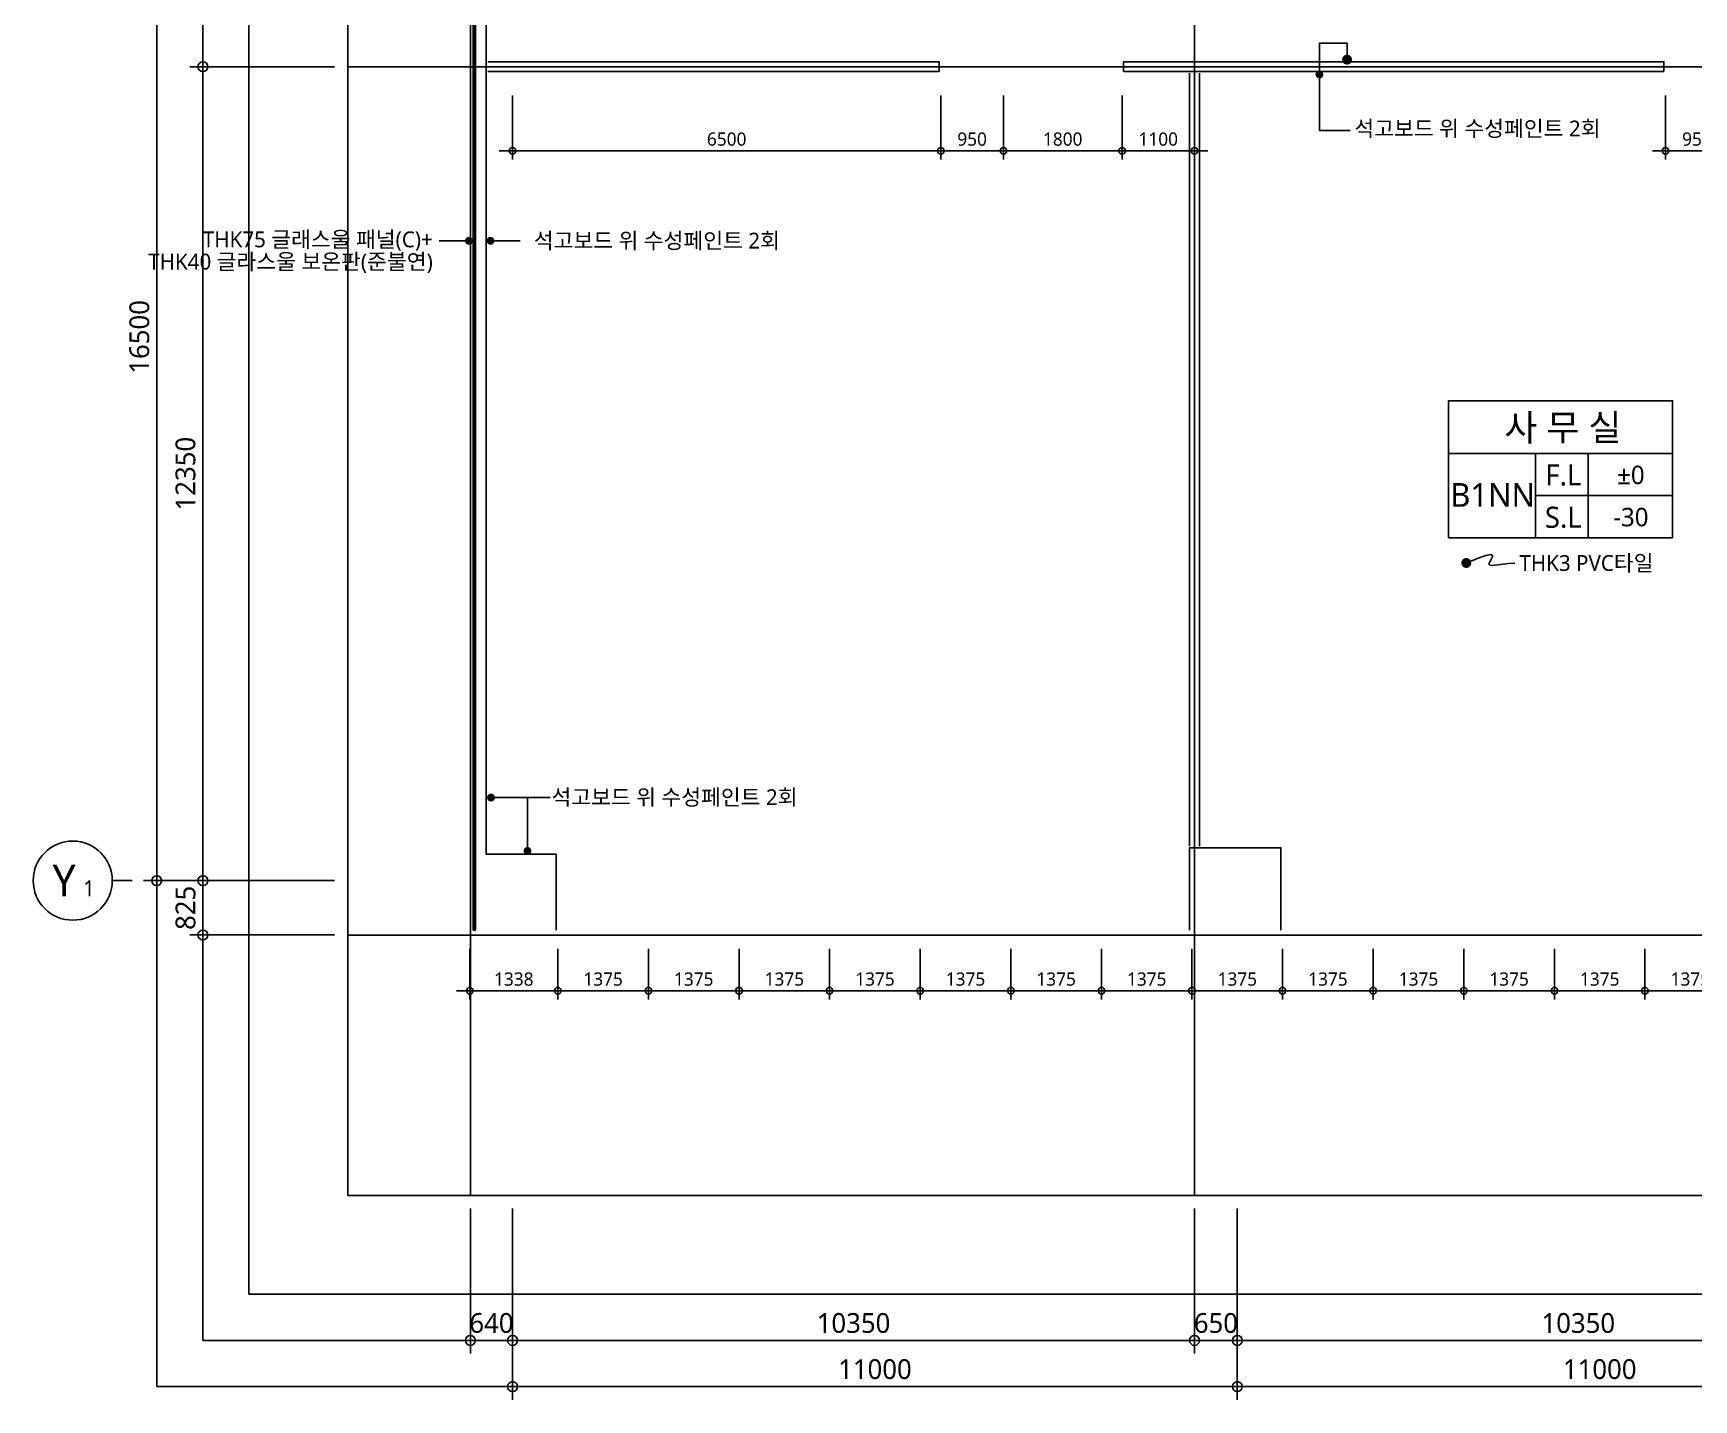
# Model space of a CAD drawing. Header units: millimetres. Extents: x 3775 to 244986, y 1861 to 55808.
# Drawn here: x 3775 to 28978, y 8152 to 28887 of the extents above; entities that cross this region are included whole.
import ezdxf
from ezdxf.enums import TextEntityAlignment as Align

# ---------------------------------------------------------------- set-up
doc = ezdxf.new("R2010")
doc.units = ezdxf.units.MM
doc.header["$LTSCALE"] = 100
doc.header["$MEASUREMENT"] = 0
doc.header["$PDSIZE"] = -10
doc.linetypes.add('CEN', pattern=[62, 60, -1, 0, -1])
doc.layers.get('0').update_dxf_attribs({"linetype": 'CONTINUOUS'})
doc.layers.get('Defpoints').update_dxf_attribs({"color": 171, "linetype": 'CONTINUOUS'})
for name, color, linetype in [('CEN(ST)', 1, 'CEN'), ('INS', 252, 'BATTING'), ('LED', 7, 'CONTINUOUS'), ('NDIM', 7, 'CONTINUOUS'), ('SYM(AXIS)', 7, 'CONTINUOUS'), ('TEXT(AXIS)', 2, 'CONTINUOUS'), ('TEXT(MIN)', 7, 'CONTINUOUS'), ('TEXT(실명)', 3, 'CONTINUOUS'), ('TEXT-기입', 6, 'CONTINUOUS'), ('TITLE', 7, 'CONTINUOUS'), ('WALL-석고보드', 7, 'CONTINUOUS')]:
    doc.layers.add(name, color=color, linetype=linetype)
doc.styles.add('CGS', font='cgse', dxfattribs={"bigfont": 'cgs'})
doc.styles.add('나눔바른고딕', font='NanumBarunGothic.ttf')
doc.linetypes.add('BATTING', pattern='A,0.0001,-0.1,[134,ltypeshp.shx,S=0.1,R=0,X=-0.1,Y=0],-0.2,[134,ltypeshp.shx,S=0.1,R=180,X=0.1,Y=0],-0.1', length=0.4001)
doc.dimstyles.new('NDIM 1200', dxfattribs={"dimscale": 75, "dimtxt": 3, "dimasz": 1, "dimexe": 2, "dimexo": 2, "dimgap": 1, "dimtad": 1, "dimdec": 0, "dimdsep": 46, "dimtxsty": 'CGS', "dimblk": 'DOT0', "dimcen": 1, "dimdle": 8, "dimclrd": 256, "dimclre": 256, "dimclrt": 256, "dimadec": 0, "dimazin": 0, "dimtfac": 1, "dimtdec": 0, "dimtix": 1, "dimtmove": 2, "dimatfit": 3, "dimldrblk": 'DOT0', "dimfxl": 1, "dimtolj": 1, "dimtzin": 0, "dimlwd": -1, "dimlwe": -1, "dimarcsym": 0})

# ---------------------------------------------------------------- blocks, each defined once
blk = doc.blocks.new('_Dot')
at = {"color": 0, "linetype": 'ByBlock', "lineweight": -2}
blk.add_line((-0.5, 0), (-1, 0), dxfattribs=at)
at = {"color": 0, "linetype": 'ByBlock', "const_width": 0.5}
blk.add_lwpolyline([(-0.25, 0, 1), (0.25, 0, 1)], format="xyb", close=True, dxfattribs=at)
blk = doc.blocks.new('DOT0')
blk.add_line((-3, 0), (3, 0))
at = {"color": 6}
blk.add_circle((0, 0), 0.75, dxfattribs=at)
blk = doc.blocks.new('*D159')
at = {"layer": 'Defpoints', "color": 0, "ltscale": 0.4, "transparency": 16777216}
for p in [(6350, 31579), (8550, 31579), (8550, 28379)]:
    blk.add_point(p, dxfattribs=at)
at = {"layer": 'NDIM', "ltscale": 0.4, "transparency": 16777216}
for p, q in [((8350, 31579), (6150, 31579)), ((6350, 28479), (6350, 31479)), ((8350, 28379), (6150, 28379))]:
    blk.add_line(p, q, dxfattribs=at)
at = {"layer": 'NDIM', "ltscale": 0.4, "transparency": 16777216, "xscale": 100, "yscale": 100, "zscale": 100}
for p, rotation in [((6350, 31579), 90), ((6350, 28379), 270)]:
    blk.add_blockref('DOT0', p, dxfattribs=dict(at, rotation=rotation))
at = {"layer": 'NDIM', "ltscale": 0.4, "transparency": 16777216, "insert": (6087, 29979), "char_height": 300, "attachment_point": 5, "rotation": 90, "style": '나눔바른고딕'}
blk.add_mtext('\\A1;3200', dxfattribs=at)
blk = doc.blocks.new('*D160')
at = {"layer": 'Defpoints', "color": 0, "ltscale": 0.4, "transparency": 16777216}
for p in [(8550, 28379), (6350, 16029), (8550, 16029)]:
    blk.add_point(p, dxfattribs=at)
at = {"layer": 'NDIM', "ltscale": 0.4, "transparency": 16777216}
for p, q in [((8350, 28379), (6150, 28379)), ((6350, 28279), (6350, 16129)), ((8350, 16029), (6150, 16029))]:
    blk.add_line(p, q, dxfattribs=at)
at = {"layer": 'NDIM', "ltscale": 0.4, "transparency": 16777216, "xscale": 100, "yscale": 100, "zscale": 100}
for p, rotation in [((6350, 28379), 90), ((6350, 16029), 270)]:
    blk.add_blockref('DOT0', p, dxfattribs=dict(at, rotation=rotation))
at = {"layer": 'NDIM', "ltscale": 0.4, "transparency": 16777216, "insert": (6087, 22204), "char_height": 300, "attachment_point": 5, "rotation": 90, "style": '나눔바른고딕'}
blk.add_mtext('\\A1;12350', dxfattribs=at)
blk = doc.blocks.new('*D161')
at = {"layer": 'Defpoints', "color": 0, "ltscale": 0.4, "transparency": 16777216}
for p in [(6350, 16029), (8550, 16029), (8550, 15204)]:
    blk.add_point(p, dxfattribs=at)
at = {"layer": 'NDIM', "ltscale": 0.4, "transparency": 16777216}
for p, q in [((6350, 16129), (6350, 16229)), ((8350, 16029), (6150, 16029)), ((6350, 15204), (6350, 16029)), ((8350, 15204), (6150, 15204)), ((6350, 15104), (6350, 15004))]:
    blk.add_line(p, q, dxfattribs=at)
at = {"layer": 'NDIM', "ltscale": 0.4, "transparency": 16777216, "xscale": 100, "yscale": 100, "zscale": 100}
for p, rotation in [((6350, 16029), 270), ((6350, 15204), 90)]:
    blk.add_blockref('DOT0', p, dxfattribs=dict(at, rotation=rotation))
at = {"layer": 'NDIM', "ltscale": 0.4, "transparency": 16777216, "insert": (6088, 15616), "char_height": 300, "attachment_point": 5, "rotation": 90, "style": '나눔바른고딕'}
blk.add_mtext('\\A1;825', dxfattribs=at)
blk = doc.blocks.new('A$C2F20087E')
at = {"layer": 'SYM(AXIS)'}
blk.add_line((600, 0), (600, 300), dxfattribs=at)
blk.add_circle((600, 900), 600, dxfattribs=at)
blk = doc.blocks.new('*D162')
at = {"layer": 'Defpoints', "color": 0, "ltscale": 0.4, "transparency": 16777216}
for p in [(8550, 32529), (5650, 16029), (8550, 16029)]:
    blk.add_point(p, dxfattribs=at)
at = {"layer": 'NDIM', "ltscale": 0.4, "transparency": 16777216}
for p, q in [((8350, 32529), (5450, 32529)), ((5650, 32429), (5650, 16129)), ((8350, 16029), (5450, 16029))]:
    blk.add_line(p, q, dxfattribs=at)
at = {"layer": 'NDIM', "ltscale": 0.4, "transparency": 16777216, "xscale": 100, "yscale": 100, "zscale": 100}
for p, rotation in [((5650, 32529), 90), ((5650, 16029), 270)]:
    blk.add_blockref('DOT0', p, dxfattribs=dict(at, rotation=rotation))
at = {"layer": 'NDIM', "ltscale": 0.4, "transparency": 16777216, "insert": (5387, 24279), "char_height": 300, "attachment_point": 5, "rotation": 90, "style": '나눔바른고딕'}
blk.add_mtext('\\A1;16500', dxfattribs=at)
blk = doc.blocks.new('*D236')
at = {"layer": 'Defpoints', "color": 0, "ltscale": 0.4, "transparency": 16777216}
for p in [(22050, 11252), (32400, 11252), (32400, 9052)]:
    blk.add_point(p, dxfattribs=at)
at = {"layer": 'NDIM', "ltscale": 0.4, "transparency": 16777216}
for p, q in [((22050, 11052), (22050, 8852)), ((32400, 11052), (32400, 8852)), ((22150, 9052), (32300, 9052))]:
    blk.add_line(p, q, dxfattribs=at)
at = {"layer": 'NDIM', "ltscale": 0.4, "transparency": 16777216, "xscale": 100, "yscale": 100, "zscale": 100, "rotation": 180}
blk.add_blockref('DOT0', (22050, 9052), dxfattribs=at)
at = {"layer": 'NDIM', "ltscale": 0.4, "transparency": 16777216, "xscale": 100, "yscale": 100, "zscale": 100}
blk.add_blockref('DOT0', (32400, 9052), dxfattribs=at)
at = {"layer": 'NDIM', "ltscale": 0.4, "transparency": 16777216, "insert": (27225, 9315), "char_height": 300, "attachment_point": 5, "style": '나눔바른고딕'}
blk.add_mtext('\\A1;10350', dxfattribs=at)
blk = doc.blocks.new('*D238')
at = {"layer": 'Defpoints', "color": 0, "ltscale": 0.4, "transparency": 16777216}
for p in [(21400, 11252), (22050, 11252), (22050, 9052)]:
    blk.add_point(p, dxfattribs=at)
at = {"layer": 'NDIM', "ltscale": 0.4, "transparency": 16777216}
for p, q in [((21400, 11052), (21400, 8852)), ((22050, 11052), (22050, 8852)), ((21300, 9052), (21200, 9052)), ((21400, 9052), (22050, 9052)), ((22150, 9052), (22250, 9052))]:
    blk.add_line(p, q, dxfattribs=at)
at = {"layer": 'NDIM', "ltscale": 0.4, "transparency": 16777216, "xscale": 100, "yscale": 100, "zscale": 100}
blk.add_blockref('DOT0', (21400, 9052), dxfattribs=at)
at = {"layer": 'NDIM', "ltscale": 0.4, "transparency": 16777216, "xscale": 100, "yscale": 100, "zscale": 100, "rotation": 180}
blk.add_blockref('DOT0', (22050, 9052), dxfattribs=at)
at = {"layer": 'NDIM', "ltscale": 0.4, "transparency": 16777216, "insert": (21725, 9315), "char_height": 300, "attachment_point": 5, "style": '나눔바른고딕'}
blk.add_mtext('\\A1;650', dxfattribs=at)
blk = doc.blocks.new('*D239')
at = {"layer": 'Defpoints', "color": 0, "ltscale": 0.4, "transparency": 16777216}
for p in [(11050, 11252), (21400, 11252), (11050, 9052)]:
    blk.add_point(p, dxfattribs=at)
at = {"layer": 'NDIM', "ltscale": 0.4, "transparency": 16777216}
for p, q in [((11050, 11052), (11050, 8852)), ((21400, 11052), (21400, 8852)), ((21300, 9052), (11150, 9052))]:
    blk.add_line(p, q, dxfattribs=at)
at = {"layer": 'NDIM', "ltscale": 0.4, "transparency": 16777216, "xscale": 100, "yscale": 100, "zscale": 100, "rotation": 180}
blk.add_blockref('DOT0', (11050, 9052), dxfattribs=at)
at = {"layer": 'NDIM', "ltscale": 0.4, "transparency": 16777216, "xscale": 100, "yscale": 100, "zscale": 100}
blk.add_blockref('DOT0', (21400, 9052), dxfattribs=at)
at = {"layer": 'NDIM', "ltscale": 0.4, "transparency": 16777216, "insert": (16225, 9315), "char_height": 300, "attachment_point": 5, "style": '나눔바른고딕'}
blk.add_mtext('\\A1;10350', dxfattribs=at)
blk = doc.blocks.new('*D240')
at = {"layer": 'Defpoints', "color": 0, "ltscale": 0.4, "transparency": 16777216}
for p in [(10410, 11252), (11050, 11252), (11050, 9052)]:
    blk.add_point(p, dxfattribs=at)
at = {"layer": 'NDIM', "ltscale": 0.4, "transparency": 16777216}
for p, q in [((10410, 11052), (10410, 8852)), ((11050, 11052), (11050, 8852)), ((10310, 9052), (10210, 9052)), ((10410, 9052), (11050, 9052)), ((11150, 9052), (11250, 9052))]:
    blk.add_line(p, q, dxfattribs=at)
at = {"layer": 'NDIM', "ltscale": 0.4, "transparency": 16777216, "xscale": 100, "yscale": 100, "zscale": 100}
blk.add_blockref('DOT0', (10410, 9052), dxfattribs=at)
at = {"layer": 'NDIM', "ltscale": 0.4, "transparency": 16777216, "xscale": 100, "yscale": 100, "zscale": 100, "rotation": 180}
blk.add_blockref('DOT0', (11050, 9052), dxfattribs=at)
at = {"layer": 'NDIM', "ltscale": 0.4, "transparency": 16777216, "insert": (10730, 9315), "char_height": 300, "attachment_point": 5, "style": '나눔바른고딕'}
blk.add_mtext('\\A1;640', dxfattribs=at)
blk = doc.blocks.new('*D249')
at = {"layer": 'Defpoints', "color": 0, "ltscale": 0.4, "transparency": 16777216}
for p in [(22050, 11252), (33050, 11252), (22050, 8352)]:
    blk.add_point(p, dxfattribs=at)
at = {"layer": 'NDIM', "ltscale": 0.4, "transparency": 16777216}
for p, q in [((22050, 11052), (22050, 8152)), ((33050, 11052), (33050, 8152)), ((32950, 8352), (22150, 8352))]:
    blk.add_line(p, q, dxfattribs=at)
at = {"layer": 'NDIM', "ltscale": 0.4, "transparency": 16777216, "xscale": 100, "yscale": 100, "zscale": 100, "rotation": 180}
blk.add_blockref('DOT0', (22050, 8352), dxfattribs=at)
at = {"layer": 'NDIM', "ltscale": 0.4, "transparency": 16777216, "xscale": 100, "yscale": 100, "zscale": 100}
blk.add_blockref('DOT0', (33050, 8352), dxfattribs=at)
at = {"layer": 'NDIM', "ltscale": 0.4, "transparency": 16777216, "insert": (27550, 8615), "char_height": 300, "attachment_point": 5, "style": '나눔바른고딕'}
blk.add_mtext('\\A1;11000', dxfattribs=at)
blk = doc.blocks.new('*D250')
at = {"layer": 'Defpoints', "color": 0, "ltscale": 0.4, "transparency": 16777216}
for p in [(11050, 11252), (22050, 11252), (22050, 8352)]:
    blk.add_point(p, dxfattribs=at)
at = {"layer": 'NDIM', "ltscale": 0.4, "transparency": 16777216}
for p, q in [((11050, 11052), (11050, 8152)), ((22050, 11052), (22050, 8152)), ((11150, 8352), (21950, 8352))]:
    blk.add_line(p, q, dxfattribs=at)
at = {"layer": 'NDIM', "ltscale": 0.4, "transparency": 16777216, "xscale": 100, "yscale": 100, "zscale": 100, "rotation": 180}
blk.add_blockref('DOT0', (11050, 8352), dxfattribs=at)
at = {"layer": 'NDIM', "ltscale": 0.4, "transparency": 16777216, "xscale": 100, "yscale": 100, "zscale": 100}
blk.add_blockref('DOT0', (22050, 8352), dxfattribs=at)
at = {"layer": 'NDIM', "ltscale": 0.4, "transparency": 16777216, "insert": (16550, 8615), "char_height": 300, "attachment_point": 5, "style": '나눔바른고딕'}
blk.add_mtext('\\A1;11000', dxfattribs=at)
blk = doc.blocks.new('*D203')
at = {"layer": 'Defpoints', "color": 0, "ltscale": 0.4, "transparency": 16777216}
for p in [(22737, 15129), (24112, 15129), (22737, 14359)]:
    blk.add_point(p, dxfattribs=at)
at = {"layer": 'NDIM', "ltscale": 0.4, "transparency": 16777216}
for p, q in [((22737, 14995), (22737, 14225)), ((24112, 14995), (24112, 14225)), ((24045, 14359), (22804, 14359))]:
    blk.add_line(p, q, dxfattribs=at)
at = {"layer": 'NDIM', "ltscale": 0.4, "transparency": 16777216, "xscale": 67, "yscale": 67, "zscale": 67, "rotation": 180}
blk.add_blockref('DOT0', (22737, 14359), dxfattribs=at)
at = {"layer": 'NDIM', "ltscale": 0.4, "transparency": 16777216, "xscale": 67, "yscale": 67, "zscale": 67}
blk.add_blockref('DOT0', (24112, 14359), dxfattribs=at)
at = {"layer": 'NDIM', "ltscale": 0.4, "transparency": 16777216, "insert": (23425, 14534), "char_height": 201, "attachment_point": 5, "style": '나눔바른고딕'}
blk.add_mtext('\\A1;1375', dxfattribs=at)
blk = doc.blocks.new('*D204')
at = {"layer": 'Defpoints', "color": 0, "ltscale": 0.4, "transparency": 16777216}
for p in [(24112, 15129), (25487, 15129), (24112, 14359)]:
    blk.add_point(p, dxfattribs=at)
at = {"layer": 'NDIM', "ltscale": 0.4, "transparency": 16777216}
for p, q in [((24112, 14995), (24112, 14225)), ((25487, 14995), (25487, 14225)), ((25420, 14359), (24179, 14359))]:
    blk.add_line(p, q, dxfattribs=at)
at = {"layer": 'NDIM', "ltscale": 0.4, "transparency": 16777216, "xscale": 67, "yscale": 67, "zscale": 67, "rotation": 180}
blk.add_blockref('DOT0', (24112, 14359), dxfattribs=at)
at = {"layer": 'NDIM', "ltscale": 0.4, "transparency": 16777216, "xscale": 67, "yscale": 67, "zscale": 67}
blk.add_blockref('DOT0', (25487, 14359), dxfattribs=at)
at = {"layer": 'NDIM', "ltscale": 0.4, "transparency": 16777216, "insert": (24800, 14534), "char_height": 201, "attachment_point": 5, "style": '나눔바른고딕'}
blk.add_mtext('\\A1;1375', dxfattribs=at)
blk = doc.blocks.new('*D205')
at = {"layer": 'Defpoints', "color": 0, "ltscale": 0.4, "transparency": 16777216}
for p in [(25487, 15129), (26862, 15129), (25487, 14359)]:
    blk.add_point(p, dxfattribs=at)
at = {"layer": 'NDIM', "ltscale": 0.4, "transparency": 16777216}
for p, q in [((25487, 14995), (25487, 14225)), ((26862, 14995), (26862, 14225)), ((26795, 14359), (25554, 14359))]:
    blk.add_line(p, q, dxfattribs=at)
at = {"layer": 'NDIM', "ltscale": 0.4, "transparency": 16777216, "xscale": 67, "yscale": 67, "zscale": 67, "rotation": 180}
blk.add_blockref('DOT0', (25487, 14359), dxfattribs=at)
at = {"layer": 'NDIM', "ltscale": 0.4, "transparency": 16777216, "xscale": 67, "yscale": 67, "zscale": 67}
blk.add_blockref('DOT0', (26862, 14359), dxfattribs=at)
at = {"layer": 'NDIM', "ltscale": 0.4, "transparency": 16777216, "insert": (26175, 14534), "char_height": 201, "attachment_point": 5, "style": '나눔바른고딕'}
blk.add_mtext('\\A1;1375', dxfattribs=at)
blk = doc.blocks.new('*D206')
at = {"layer": 'Defpoints', "color": 0, "ltscale": 0.4, "transparency": 16777216}
for p in [(26862, 15129), (28237, 15129), (26862, 14359)]:
    blk.add_point(p, dxfattribs=at)
at = {"layer": 'NDIM', "ltscale": 0.4, "transparency": 16777216}
for p, q in [((26862, 14995), (26862, 14225)), ((28237, 14995), (28237, 14225)), ((28170, 14359), (26929, 14359))]:
    blk.add_line(p, q, dxfattribs=at)
at = {"layer": 'NDIM', "ltscale": 0.4, "transparency": 16777216, "xscale": 67, "yscale": 67, "zscale": 67, "rotation": 180}
blk.add_blockref('DOT0', (26862, 14359), dxfattribs=at)
at = {"layer": 'NDIM', "ltscale": 0.4, "transparency": 16777216, "xscale": 67, "yscale": 67, "zscale": 67}
blk.add_blockref('DOT0', (28237, 14359), dxfattribs=at)
at = {"layer": 'NDIM', "ltscale": 0.4, "transparency": 16777216, "insert": (27550, 14534), "char_height": 201, "attachment_point": 5, "style": '나눔바른고딕'}
blk.add_mtext('\\A1;1375', dxfattribs=at)
blk = doc.blocks.new('*D207')
at = {"layer": 'Defpoints', "color": 0, "ltscale": 0.4, "transparency": 16777216}
for p in [(28237, 15129), (29612, 15129), (28237, 14359)]:
    blk.add_point(p, dxfattribs=at)
at = {"layer": 'NDIM', "ltscale": 0.4, "transparency": 16777216}
for p, q in [((28237, 14995), (28237, 14225)), ((29612, 14995), (29612, 14225)), ((29545, 14359), (28304, 14359))]:
    blk.add_line(p, q, dxfattribs=at)
at = {"layer": 'NDIM', "ltscale": 0.4, "transparency": 16777216, "xscale": 67, "yscale": 67, "zscale": 67, "rotation": 180}
blk.add_blockref('DOT0', (28237, 14359), dxfattribs=at)
at = {"layer": 'NDIM', "ltscale": 0.4, "transparency": 16777216, "xscale": 67, "yscale": 67, "zscale": 67}
blk.add_blockref('DOT0', (29612, 14359), dxfattribs=at)
at = {"layer": 'NDIM', "ltscale": 0.4, "transparency": 16777216, "insert": (28925, 14534), "char_height": 201, "attachment_point": 5, "style": '나눔바른고딕'}
blk.add_mtext('\\A1;1375', dxfattribs=at)
blk = doc.blocks.new('*D194')
at = {"layer": 'Defpoints', "color": 0, "ltscale": 0.4, "transparency": 16777216}
for p in [(13112, 15129), (14487, 15129), (13112, 14359)]:
    blk.add_point(p, dxfattribs=at)
at = {"layer": 'NDIM', "ltscale": 0.4, "transparency": 16777216}
for p, q in [((13112, 14995), (13112, 14225)), ((14487, 14995), (14487, 14225)), ((14420, 14359), (13179, 14359))]:
    blk.add_line(p, q, dxfattribs=at)
at = {"layer": 'NDIM', "ltscale": 0.4, "transparency": 16777216, "xscale": 67, "yscale": 67, "zscale": 67, "rotation": 180}
blk.add_blockref('DOT0', (13112, 14359), dxfattribs=at)
at = {"layer": 'NDIM', "ltscale": 0.4, "transparency": 16777216, "xscale": 67, "yscale": 67, "zscale": 67}
blk.add_blockref('DOT0', (14487, 14359), dxfattribs=at)
at = {"layer": 'NDIM', "ltscale": 0.4, "transparency": 16777216, "insert": (13800, 14534), "char_height": 201, "attachment_point": 5, "style": '나눔바른고딕'}
blk.add_mtext('\\A1;1375', dxfattribs=at)
blk = doc.blocks.new('*D195')
at = {"layer": 'Defpoints', "color": 0, "ltscale": 0.4, "transparency": 16777216}
for p in [(14487, 15129), (15862, 15129), (14487, 14359)]:
    blk.add_point(p, dxfattribs=at)
at = {"layer": 'NDIM', "ltscale": 0.4, "transparency": 16777216}
for p, q in [((14487, 14995), (14487, 14225)), ((15862, 14995), (15862, 14225)), ((15795, 14359), (14554, 14359))]:
    blk.add_line(p, q, dxfattribs=at)
at = {"layer": 'NDIM', "ltscale": 0.4, "transparency": 16777216, "xscale": 67, "yscale": 67, "zscale": 67, "rotation": 180}
blk.add_blockref('DOT0', (14487, 14359), dxfattribs=at)
at = {"layer": 'NDIM', "ltscale": 0.4, "transparency": 16777216, "xscale": 67, "yscale": 67, "zscale": 67}
blk.add_blockref('DOT0', (15862, 14359), dxfattribs=at)
at = {"layer": 'NDIM', "ltscale": 0.4, "transparency": 16777216, "insert": (15175, 14534), "char_height": 201, "attachment_point": 5, "style": '나눔바른고딕'}
blk.add_mtext('\\A1;1375', dxfattribs=at)
blk = doc.blocks.new('*D196')
at = {"layer": 'Defpoints', "color": 0, "ltscale": 0.4, "transparency": 16777216}
for p in [(15862, 15129), (17237, 15129), (15862, 14359)]:
    blk.add_point(p, dxfattribs=at)
at = {"layer": 'NDIM', "ltscale": 0.4, "transparency": 16777216}
for p, q in [((15862, 14995), (15862, 14225)), ((17237, 14995), (17237, 14225)), ((17170, 14359), (15929, 14359))]:
    blk.add_line(p, q, dxfattribs=at)
at = {"layer": 'NDIM', "ltscale": 0.4, "transparency": 16777216, "xscale": 67, "yscale": 67, "zscale": 67, "rotation": 180}
blk.add_blockref('DOT0', (15862, 14359), dxfattribs=at)
at = {"layer": 'NDIM', "ltscale": 0.4, "transparency": 16777216, "xscale": 67, "yscale": 67, "zscale": 67}
blk.add_blockref('DOT0', (17237, 14359), dxfattribs=at)
at = {"layer": 'NDIM', "ltscale": 0.4, "transparency": 16777216, "insert": (16550, 14534), "char_height": 201, "attachment_point": 5, "style": '나눔바른고딕'}
blk.add_mtext('\\A1;1375', dxfattribs=at)
blk = doc.blocks.new('*D197')
at = {"layer": 'Defpoints', "color": 0, "ltscale": 0.4, "transparency": 16777216}
for p in [(17237, 15129), (18612, 15129), (17237, 14359)]:
    blk.add_point(p, dxfattribs=at)
at = {"layer": 'NDIM', "ltscale": 0.4, "transparency": 16777216}
for p, q in [((17237, 14995), (17237, 14225)), ((18612, 14995), (18612, 14225)), ((18545, 14359), (17304, 14359))]:
    blk.add_line(p, q, dxfattribs=at)
at = {"layer": 'NDIM', "ltscale": 0.4, "transparency": 16777216, "xscale": 67, "yscale": 67, "zscale": 67, "rotation": 180}
blk.add_blockref('DOT0', (17237, 14359), dxfattribs=at)
at = {"layer": 'NDIM', "ltscale": 0.4, "transparency": 16777216, "xscale": 67, "yscale": 67, "zscale": 67}
blk.add_blockref('DOT0', (18612, 14359), dxfattribs=at)
at = {"layer": 'NDIM', "ltscale": 0.4, "transparency": 16777216, "insert": (17925, 14534), "char_height": 201, "attachment_point": 5, "style": '나눔바른고딕'}
blk.add_mtext('\\A1;1375', dxfattribs=at)
blk = doc.blocks.new('*D198')
at = {"layer": 'Defpoints', "color": 0, "ltscale": 0.4, "transparency": 16777216}
for p in [(18612, 15129), (19987, 15129), (18612, 14359)]:
    blk.add_point(p, dxfattribs=at)
at = {"layer": 'NDIM', "ltscale": 0.4, "transparency": 16777216}
for p, q in [((18612, 14995), (18612, 14225)), ((19987, 14995), (19987, 14225)), ((19920, 14359), (18679, 14359))]:
    blk.add_line(p, q, dxfattribs=at)
at = {"layer": 'NDIM', "ltscale": 0.4, "transparency": 16777216, "xscale": 67, "yscale": 67, "zscale": 67, "rotation": 180}
blk.add_blockref('DOT0', (18612, 14359), dxfattribs=at)
at = {"layer": 'NDIM', "ltscale": 0.4, "transparency": 16777216, "xscale": 67, "yscale": 67, "zscale": 67}
blk.add_blockref('DOT0', (19987, 14359), dxfattribs=at)
at = {"layer": 'NDIM', "ltscale": 0.4, "transparency": 16777216, "insert": (19300, 14534), "char_height": 201, "attachment_point": 5, "style": '나눔바른고딕'}
blk.add_mtext('\\A1;1375', dxfattribs=at)
blk = doc.blocks.new('*D199')
at = {"layer": 'Defpoints', "color": 0, "ltscale": 0.4, "transparency": 16777216}
for p in [(19987, 15129), (21362, 15129), (19987, 14359)]:
    blk.add_point(p, dxfattribs=at)
at = {"layer": 'NDIM', "ltscale": 0.4, "transparency": 16777216}
for p, q in [((19987, 14995), (19987, 14225)), ((21362, 14995), (21362, 14225)), ((21295, 14359), (20054, 14359))]:
    blk.add_line(p, q, dxfattribs=at)
at = {"layer": 'NDIM', "ltscale": 0.4, "transparency": 16777216, "xscale": 67, "yscale": 67, "zscale": 67, "rotation": 180}
blk.add_blockref('DOT0', (19987, 14359), dxfattribs=at)
at = {"layer": 'NDIM', "ltscale": 0.4, "transparency": 16777216, "xscale": 67, "yscale": 67, "zscale": 67}
blk.add_blockref('DOT0', (21362, 14359), dxfattribs=at)
at = {"layer": 'NDIM', "ltscale": 0.4, "transparency": 16777216, "insert": (20675, 14534), "char_height": 201, "attachment_point": 5, "style": '나눔바른고딕'}
blk.add_mtext('\\A1;1375', dxfattribs=at)
blk = doc.blocks.new('*D200')
at = {"layer": 'Defpoints', "color": 0, "ltscale": 0.4, "transparency": 16777216}
for p in [(21362, 15129), (22737, 15129), (21362, 14359)]:
    blk.add_point(p, dxfattribs=at)
at = {"layer": 'NDIM', "ltscale": 0.4, "transparency": 16777216}
for p, q in [((21362, 14995), (21362, 14225)), ((22737, 14995), (22737, 14225)), ((22670, 14359), (21429, 14359))]:
    blk.add_line(p, q, dxfattribs=at)
at = {"layer": 'NDIM', "ltscale": 0.4, "transparency": 16777216, "xscale": 67, "yscale": 67, "zscale": 67, "rotation": 180}
blk.add_blockref('DOT0', (21362, 14359), dxfattribs=at)
at = {"layer": 'NDIM', "ltscale": 0.4, "transparency": 16777216, "xscale": 67, "yscale": 67, "zscale": 67}
blk.add_blockref('DOT0', (22737, 14359), dxfattribs=at)
at = {"layer": 'NDIM', "ltscale": 0.4, "transparency": 16777216, "insert": (22050, 14534), "char_height": 201, "attachment_point": 5, "style": '나눔바른고딕'}
blk.add_mtext('\\A1;1375', dxfattribs=at)
blk = doc.blocks.new('*D201')
at = {"layer": 'Defpoints', "color": 0, "ltscale": 0.4, "transparency": 16777216}
for p in [(10400, 15129), (11737, 15129), (10400, 14359)]:
    blk.add_point(p, dxfattribs=at)
at = {"layer": 'NDIM', "ltscale": 0.4, "transparency": 16777216}
for p, q in [((10400, 14995), (10400, 14225)), ((11737, 14995), (11737, 14225)), ((11670, 14359), (10467, 14359))]:
    blk.add_line(p, q, dxfattribs=at)
at = {"layer": 'NDIM', "ltscale": 0.4, "transparency": 16777216, "xscale": 67, "yscale": 67, "zscale": 67, "rotation": 180}
blk.add_blockref('DOT0', (10400, 14359), dxfattribs=at)
at = {"layer": 'NDIM', "ltscale": 0.4, "transparency": 16777216, "xscale": 67, "yscale": 67, "zscale": 67}
blk.add_blockref('DOT0', (11737, 14359), dxfattribs=at)
at = {"layer": 'NDIM', "ltscale": 0.4, "transparency": 16777216, "insert": (11069, 14534), "char_height": 201, "attachment_point": 5, "style": '나눔바른고딕'}
blk.add_mtext('\\A1;1338', dxfattribs=at)
blk = doc.blocks.new('*D202')
at = {"layer": 'Defpoints', "color": 0, "ltscale": 0.4, "transparency": 16777216}
for p in [(11737, 15129), (13112, 15129), (11737, 14359)]:
    blk.add_point(p, dxfattribs=at)
at = {"layer": 'NDIM', "ltscale": 0.4, "transparency": 16777216}
for p, q in [((11737, 14995), (11737, 14225)), ((13112, 14995), (13112, 14225)), ((13045, 14359), (11804, 14359))]:
    blk.add_line(p, q, dxfattribs=at)
at = {"layer": 'NDIM', "ltscale": 0.4, "transparency": 16777216, "xscale": 67, "yscale": 67, "zscale": 67, "rotation": 180}
blk.add_blockref('DOT0', (11737, 14359), dxfattribs=at)
at = {"layer": 'NDIM', "ltscale": 0.4, "transparency": 16777216, "xscale": 67, "yscale": 67, "zscale": 67}
blk.add_blockref('DOT0', (13112, 14359), dxfattribs=at)
at = {"layer": 'NDIM', "ltscale": 0.4, "transparency": 16777216, "insert": (12425, 14534), "char_height": 201, "attachment_point": 5, "style": '나눔바른고딕'}
blk.add_mtext('\\A1;1375', dxfattribs=at)
blk = doc.blocks.new('A$C51E23882')
at = {"layer": 'TITLE'}
blk.add_lwpolyline([(8500, 0), (0, 0), (0, 5200), (8500, 5200)], close=True, dxfattribs=at)
for points in [[(8500, 3200), (0, 3200)], [(3300, 3200), (3300, 0)], [(5300, 3200), (5300, 0)], [(3300, 1600), (8500, 1600)]]:
    blk.add_lwpolyline(points, dxfattribs=at)
at = {"layer": 'TITLE', "style": '나눔바른고딕'}
for s, p in [('F.L', (4352, 2378)), ('S.L', (4352, 778))]:
    blk.add_text(s, height=800, dxfattribs=at).set_placement(p, align=Align.MIDDLE)
blk = doc.blocks.new('*D268')
at = {"layer": 'Defpoints', "color": 0, "ltscale": 0.4, "transparency": 16777216}
for p in [(20300, 28075), (21400, 28075), (21400, 27103)]:
    blk.add_point(p, dxfattribs=at)
at = {"layer": 'NDIM', "ltscale": 0.4, "transparency": 16777216}
for p, q in [((20300, 27941), (20300, 26969)), ((21400, 27941), (21400, 26969)), ((20367, 27103), (21333, 27103))]:
    blk.add_line(p, q, dxfattribs=at)
at = {"layer": 'NDIM', "ltscale": 0.4, "transparency": 16777216, "xscale": 67, "yscale": 67, "zscale": 67, "rotation": 180}
blk.add_blockref('DOT0', (20300, 27103), dxfattribs=at)
at = {"layer": 'NDIM', "ltscale": 0.4, "transparency": 16777216, "xscale": 67, "yscale": 67, "zscale": 67}
blk.add_blockref('DOT0', (21400, 27103), dxfattribs=at)
at = {"layer": 'NDIM', "ltscale": 0.4, "transparency": 16777216, "insert": (20850, 27279), "char_height": 201, "attachment_point": 5, "style": '나눔바른고딕'}
blk.add_mtext('\\A1;1100', dxfattribs=at)
blk = doc.blocks.new('*D269')
at = {"layer": 'Defpoints', "color": 0, "ltscale": 0.4, "transparency": 16777216}
for p in [(18500, 28075), (20300, 28075), (20300, 27103)]:
    blk.add_point(p, dxfattribs=at)
at = {"layer": 'NDIM', "ltscale": 0.4, "transparency": 16777216}
for p, q in [((18500, 27941), (18500, 26969)), ((20300, 27941), (20300, 26969)), ((18567, 27103), (20233, 27103))]:
    blk.add_line(p, q, dxfattribs=at)
at = {"layer": 'NDIM', "ltscale": 0.4, "transparency": 16777216, "xscale": 67, "yscale": 67, "zscale": 67, "rotation": 180}
blk.add_blockref('DOT0', (18500, 27103), dxfattribs=at)
at = {"layer": 'NDIM', "ltscale": 0.4, "transparency": 16777216, "xscale": 67, "yscale": 67, "zscale": 67}
blk.add_blockref('DOT0', (20300, 27103), dxfattribs=at)
at = {"layer": 'NDIM', "ltscale": 0.4, "transparency": 16777216, "insert": (19400, 27279), "char_height": 201, "attachment_point": 5, "style": '나눔바른고딕'}
blk.add_mtext('\\A1;1800', dxfattribs=at)
blk = doc.blocks.new('*D270')
at = {"layer": 'Defpoints', "color": 0, "ltscale": 0.4, "transparency": 16777216}
for p in [(11050, 28075), (17550, 28075), (11050, 27103)]:
    blk.add_point(p, dxfattribs=at)
at = {"layer": 'NDIM', "ltscale": 0.4, "transparency": 16777216}
for p, q in [((11050, 27941), (11050, 26969)), ((17550, 27941), (17550, 26969)), ((17483, 27103), (11117, 27103))]:
    blk.add_line(p, q, dxfattribs=at)
at = {"layer": 'NDIM', "ltscale": 0.4, "transparency": 16777216, "xscale": 67, "yscale": 67, "zscale": 67, "rotation": 180}
blk.add_blockref('DOT0', (11050, 27103), dxfattribs=at)
at = {"layer": 'NDIM', "ltscale": 0.4, "transparency": 16777216, "xscale": 67, "yscale": 67, "zscale": 67}
blk.add_blockref('DOT0', (17550, 27103), dxfattribs=at)
at = {"layer": 'NDIM', "ltscale": 0.4, "transparency": 16777216, "insert": (14300, 27279), "char_height": 201, "attachment_point": 5, "style": '나눔바른고딕'}
blk.add_mtext('\\A1;6500', dxfattribs=at)
blk = doc.blocks.new('*D267')
at = {"layer": 'Defpoints', "color": 0, "ltscale": 0.4, "transparency": 16777216}
for p in [(17550, 28075), (18500, 28075), (18500, 27103)]:
    blk.add_point(p, dxfattribs=at)
at = {"layer": 'NDIM', "ltscale": 0.4, "transparency": 16777216}
for p, q in [((17550, 27941), (17550, 26969)), ((18500, 27941), (18500, 26969)), ((17617, 27103), (18433, 27103))]:
    blk.add_line(p, q, dxfattribs=at)
at = {"layer": 'NDIM', "ltscale": 0.4, "transparency": 16777216, "xscale": 67, "yscale": 67, "zscale": 67, "rotation": 180}
blk.add_blockref('DOT0', (17550, 27103), dxfattribs=at)
at = {"layer": 'NDIM', "ltscale": 0.4, "transparency": 16777216, "xscale": 67, "yscale": 67, "zscale": 67}
blk.add_blockref('DOT0', (18500, 27103), dxfattribs=at)
at = {"layer": 'NDIM', "ltscale": 0.4, "transparency": 16777216, "insert": (18025, 27279), "char_height": 201, "attachment_point": 5, "style": '나눔바른고딕'}
blk.add_mtext('\\A1;950', dxfattribs=at)
blk = doc.blocks.new('*D274')
at = {"layer": 'Defpoints', "color": 0, "ltscale": 0.4, "transparency": 16777216}
for p in [(28550, 28075), (29500, 28075), (29500, 27103)]:
    blk.add_point(p, dxfattribs=at)
at = {"layer": 'NDIM', "ltscale": 0.4, "transparency": 16777216}
for p, q in [((28550, 27941), (28550, 26969)), ((29500, 27941), (29500, 26969)), ((28617, 27103), (29433, 27103))]:
    blk.add_line(p, q, dxfattribs=at)
at = {"layer": 'NDIM', "ltscale": 0.4, "transparency": 16777216, "xscale": 67, "yscale": 67, "zscale": 67, "rotation": 180}
blk.add_blockref('DOT0', (28550, 27103), dxfattribs=at)
at = {"layer": 'NDIM', "ltscale": 0.4, "transparency": 16777216, "xscale": 67, "yscale": 67, "zscale": 67}
blk.add_blockref('DOT0', (29500, 27103), dxfattribs=at)
at = {"layer": 'NDIM', "ltscale": 0.4, "transparency": 16777216, "insert": (29025, 27279), "char_height": 201, "attachment_point": 5, "style": '나눔바른고딕'}
blk.add_mtext('\\A1;950', dxfattribs=at)

msp = doc.modelspace()

# ---------------------------------------------------------------- linework, layer by layer
at = {"ltscale": 10000}
msp.add_lwpolyline([(23715.9, 28485.7), (23715.9, 28735.4), (23296, 28735.4), (23296, 27412.9)], dxfattribs=at)
at = {"layer": 'CEN(ST)', "ltscale": 10000}
for p, q in [((10412.3, 47221.6), (10412.3, 11251.7)), ((21399.8, 29129.7), (21399.8, 11251.7)), ((8550.1, 28378.8), (68118.8, 28378.8)), ((8550.1, 15203.8), (68118.8, 15203.8))]:
    msp.add_line(p, q, dxfattribs=at)
at = {"layer": 'Defpoints', "ltscale": 10000}
for points in [[(5650.1, 8351.7), (71018.8, 8351.7), (71018.8, 50121.6), (5650.1, 50121.6)], [(6350.1, 9051.7), (70318.8, 9051.7), (70318.8, 49421.6), (6350.1, 49421.6)], [(7050.1, 9751.7), (69618.8, 9751.7), (69618.8, 48721.6), (7050.1, 48721.6)], [(8550.1, 11251.7), (68118.8, 11251.7), (68118.8, 47221.6), (8550.1, 47221.6)]]:
    msp.add_lwpolyline(points, close=True, dxfattribs=at)
at = {"layer": 'INS', "ltscale": 0.9}
msp.add_lwpolyline([(10412.3, 15278.8), (10412.3, 44278.8)], dxfattribs=at)
at = {"layer": 'INS', "linetype": 'Continuous', "ltscale": 1.2}
msp.add_lwpolyline([(10449.8, 44278.8), (10449.8, 15278.8), (10489.8, 15278.8), (10489.8, 44278.8)], close=True, dxfattribs=at)
at = {"layer": 'INS', "ltscale": 0.5}
msp.add_lwpolyline([(10469.8, 15278.8), (10469.8, 44278.8)], dxfattribs=at)
at = {"layer": 'LED', "const_width": 75}
for points in [[(23715.9, 28523.2, -1), (23715.9, 28448.2, -1)], [(25524.6, 20885.5, -1), (25524.6, 20810.5, -1)]]:
    msp.add_lwpolyline(points, format="xyb", close=True, dxfattribs=at)
at = {"layer": 'LED'}
msp.add_lwpolyline([(25524.6, 20848), (25703.1, 20922.5), (25821.4, 20962.6), (25890.4, 20974.9), (25920.7, 20965.9), (25923.3, 20942), (25909, 20909.7), (25888.5, 20875.4), (25872.7, 20845.6), (25870.5, 20825.4), (25883.4, 20814.4), (25911.2, 20811.1), (25953.4, 20813.6), (26009.6, 20820.2), (26079.7, 20829.3), (26163.1, 20839.1), (26259.6, 20848)], dxfattribs=at)
at = {"layer": 'NDIM', "ltscale": 10000}
msp.add_line((11276.7, 16478.8), (11276.7, 17289), dxfattribs=at)
for points in [[(10268.2, 25735.7), (9935.7, 25735.7)], [(10835.1, 25735.7), (11167.6, 25735.7)], [(10843.4, 17289), (11620.5, 17289)]]:
    msp.add_lwpolyline(points, dxfattribs=at)
at = {"layer": 'WALL-석고보드', "color": 8, "ltscale": 10000}
for points in [[(11712.3, 15278.8), (11712.3, 16428.8), (10649.8, 16428.8), (10649.8, 31463.8)], [(10674.8, 28303.8), (17524.8, 28303.8), (17524.8, 28453.8), (10674.8, 28453.8)], [(21324.8, 16553.8), (21324.8, 28278.8)], [(21474.8, 28278.8), (21474.8, 16553.8)], [(21324.8, 15278.8), (21324.8, 16528.8), (22712.3, 16528.8), (22712.3, 15278.8)]]:
    msp.add_lwpolyline(points, dxfattribs=at)
msp.add_lwpolyline([(28524.8, 28303.8), (20324.8, 28303.8), (20324.8, 28453.8), (28524.8, 28453.8)], close=True, dxfattribs=at)

# ---------------------------------------------------------------- block references
at = {"xscale": 0.4, "yscale": 0.4, "zscale": 0.4}
msp.add_blockref('A$C51E23882', (25256.6, 21230.5), dxfattribs=at)
at = {"rotation": 89.99999999999932}
msp.add_blockref('A$C2F20087E', (5275.1, 15428.8), dxfattribs=at)
at = {"layer": 'NDIM', "ltscale": 10000, "yscale": 120, "zscale": 120}
for p, xscale, rotation in [((10388.2, 25735.7), -120, 180), ((10715.1, 25735.7), 120, 180), ((10723.4, 17289), 120, 180), ((11276.7, 16478.8), 120, 270)]:
    msp.add_blockref('_Dot', p, dxfattribs=dict(at, xscale=xscale, rotation=rotation))

# ---------------------------------------------------------------- texts
at = {"layer": 'TEXT(AXIS)', "style": '나눔바른고딕'}
for s, height, p in [('Y', 480, (4243.5, 16032.8)), ('1', 240, (4622.7, 15912.8))]:
    msp.add_text(s, height=height, dxfattribs=at).set_placement(p, align=Align.MIDDLE)
at = {"layer": 'TEXT(MIN)', "style": '나눔바른고딕'}
for s, p in [('석고보드 위 수성페인트 2회', (27561.9, 27441)), ('THK75 글래스울 패널(C)+', (9839.5, 25758.1)), ('석고보드 위 수성페인트 2회', (15107.7, 25739.9)), ('THK40 글라스울 보온판(준불연)', (9839.5, 25420.9)), ('석고보드 위 수성페인트 2회', (15375.1, 17294.6))]:
    msp.add_text(s, height=240, dxfattribs=at).set_placement(p, align=Align.MIDDLE_RIGHT)
msp.add_text('THK3 PVC타일', height=240, dxfattribs=at).set_placement((26331.7, 20848), align=Align.MIDDLE_LEFT)
at = {"layer": 'TEXT(실명)', "style": '나눔바른고딕'}
msp.add_text('사 무 실', height=400, dxfattribs=at).set_placement((26991.7, 22908.2), align=Align.MIDDLE)
at = {"layer": 'TEXT-기입', "style": '나눔바른고딕'}
for s, p in [('±0', (28022.8, 22184.5)), ('-30', (28023.1, 21545.7))]:
    msp.add_text(s, height=280, dxfattribs=at).set_placement(p, align=Align.MIDDLE)
msp.add_text('B1NN', height=360, dxfattribs=at).set_placement((25925.1, 21881.2), align=Align.MIDDLE_CENTER)

# ---------------------------------------------------------------- dimensions: what is measured, and where the dimension line sits
at = {"layer": 'NDIM', "ltscale": 0.4}
for base, p1, p2, angle, override, picture, middle in [((5650.1, 16028.8), (8550.1, 32528.8), (8550.1, 16028.8), 270, {"dimscale": 100, "dimtxsty": '나눔바른고딕'}, '*D162', (5387, 24278.8)), ((6350.1, 31578.8), (8550.1, 28378.8), (8550.1, 31578.8), 90, {"dimscale": 100, "dimtxsty": '나눔바른고딕'}, '*D159', (6087, 29978.8)), ((6350.1, 16028.8), (8550.1, 28378.8), (8550.1, 16028.8), 270, {"dimscale": 100, "dimtxsty": '나눔바른고딕'}, '*D160', (6087, 22203.8)), ((11049.8, 27102.9), (17549.8, 28075.3), (11049.8, 28075.3), 180, {"dimscale": 67, "dimtxsty": '나눔바른고딕'}, '*D270', (14299.8, 27279.2)), ((6350.1, 16028.8), (8550.1, 15203.8), (8550.1, 16028.8), 90, {"dimscale": 100, "dimtxsty": '나눔바른고딕'}, '*D161', (6087.8, 15616.3)), ((10399.8197123, 14358.5643781), (11737.3197123, 15128.8213232), (10399.8197123, 15128.8213232), 180, {"dimscale": 67, "dimtxsty": '나눔바른고딕'}, '*D201', (11068.5697123, 14534.4277623)), ((11737.3, 14358.6), (13112.3, 15128.8), (11737.3, 15128.8), 180, {"dimscale": 67, "dimtxsty": '나눔바른고딕'}, '*D202', (12424.8, 14534.4)), ((13112.3, 14358.6), (14487.3, 15128.8), (13112.3, 15128.8), 180, {"dimscale": 67, "dimtxsty": '나눔바른고딕'}, '*D194', (13799.8, 14534.4)), ((14487.3, 14358.6), (15862.3, 15128.8), (14487.3, 15128.8), 180, {"dimscale": 67, "dimtxsty": '나눔바른고딕'}, '*D195', (15174.8, 14534.4)), ((15862.3, 14358.6), (17237.3, 15128.8), (15862.3, 15128.8), 180, {"dimscale": 67, "dimtxsty": '나눔바른고딕'}, '*D196', (16549.8, 14534.4)), ((17237.3, 14358.6), (18612.3, 15128.8), (17237.3, 15128.8), 180, {"dimscale": 67, "dimtxsty": '나눔바른고딕'}, '*D197', (17924.8, 14534.4)), ((18612.3, 14358.6), (19987.3, 15128.8), (18612.3, 15128.8), 180, {"dimscale": 67, "dimtxsty": '나눔바른고딕'}, '*D198', (19299.8, 14534.4)), ((19987.3, 14358.6), (21362.3, 15128.8), (19987.3, 15128.8), 180, {"dimscale": 67, "dimtxsty": '나눔바른고딕'}, '*D199', (20674.8, 14534.4)), ((21362.3, 14358.6), (22737.3, 15128.8), (21362.3, 15128.8), 180, {"dimscale": 67, "dimtxsty": '나눔바른고딕'}, '*D200', (22049.8, 14534.4)), ((22737.3, 14358.6), (24112.3, 15128.8), (22737.3, 15128.8), 180, {"dimscale": 67, "dimtxsty": '나눔바른고딕'}, '*D203', (23424.8, 14534.4)), ((24112.3, 14358.6), (25487.3, 15128.8), (24112.3, 15128.8), 180, {"dimscale": 67, "dimtxsty": '나눔바른고딕'}, '*D204', (24799.8, 14534.4)), ((25487.3, 14358.6), (26862.3, 15128.8), (25487.3, 15128.8), 180, {"dimscale": 67, "dimtxsty": '나눔바른고딕'}, '*D205', (26174.8, 14534.4)), ((26862.3, 14358.6), (28237.3, 15128.8), (26862.3, 15128.8), 180, {"dimscale": 67, "dimtxsty": '나눔바른고딕'}, '*D206', (27549.8, 14534.4)), ((28237.3, 14358.6), (29612.3, 15128.8), (28237.3, 15128.8), 180, {"dimscale": 67, "dimtxsty": '나눔바른고딕'}, '*D207', (28924.8, 14534.4)), ((11049.8, 9051.7), (21399.8, 11251.7), (11049.8, 11251.7), 180, {"dimscale": 100, "dimtxsty": '나눔바른고딕'}, '*D239', (16224.8, 9314.8)), ((22049.8, 8351.7), (33049.8, 11251.7), (22049.8, 11251.7), 180, {"dimscale": 100, "dimtxsty": '나눔바른고딕'}, '*D249', (27549.8, 8614.6))]:
    dim = msp.add_linear_dim(base=base, p1=p1, p2=p2, angle=angle, dimstyle='NDIM 1200', override=override, dxfattribs=at)
    dim.commit()
    dim.dimension.update_dxf_attribs({"geometry": picture, "text_midpoint": middle})
for base, p1, p2, override, picture, middle in [((18499.8, 27102.9), (17549.8, 28075.3), (18499.8, 28075.3), {"dimscale": 67, "dimtxsty": '나눔바른고딕'}, '*D267', (18024.8, 27279.2)), ((20299.8, 27102.9), (18499.8, 28075.3), (20299.8, 28075.3), {"dimscale": 67, "dimtxsty": '나눔바른고딕'}, '*D269', (19399.8, 27279.1)), ((21399.8, 27102.9), (20299.8, 28075.3), (21399.8, 28075.3), {"dimscale": 67, "dimtxsty": '나눔바른고딕'}, '*D268', (20849.8, 27279.1)), ((29499.8, 27102.9), (28549.8, 28075.3), (29499.8, 28075.3), {"dimscale": 67, "dimtxsty": '나눔바른고딕'}, '*D274', (29024.8, 27279.2)), ((11049.8, 9051.7), (10409.8, 11251.7), (11049.8, 11251.7), {"dimscale": 100, "dimtxsty": '나눔바른고딕'}, '*D240', (10729.8, 9314.8)), ((22049.8, 8351.7), (11049.8, 11251.7), (22049.8, 11251.7), {"dimscale": 100, "dimtxsty": '나눔바른고딕'}, '*D250', (16549.8, 8614.6)), ((22049.8, 9051.7), (21399.8, 11251.7), (22049.8, 11251.7), {"dimscale": 100, "dimtxsty": '나눔바른고딕'}, '*D238', (21724.8, 9314.8)), ((32399.8, 9051.7), (22049.8, 11251.7), (32399.8, 11251.7), {"dimscale": 100, "dimtxsty": '나눔바른고딕'}, '*D236', (27224.8, 9314.8))]:
    dim = msp.add_linear_dim(base=base, p1=p1, p2=p2, dimstyle='NDIM 1200', override=override, dxfattribs=at)
    dim.commit()
    dim.dimension.update_dxf_attribs({"geometry": picture, "text_midpoint": middle})

# ---------------------------------------------------------------- leaders
at = {"layer": 'NDIM', "ltscale": 10000}
msp.add_leader([(23296, 28260.3), (23296, 27412.9), (23762.2, 27412.9)], dimstyle='NDIM 1200', override={"dimscale": 120, "dimasz": 1, "dimgap": 1, "dimtad": 0, "dimldrblk": 'Dot'}, dxfattribs=at)

doc.saveas('drawing.dxf')
